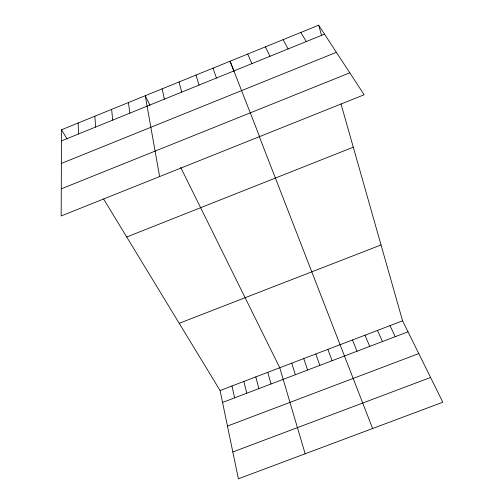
<?xml version="1.0" encoding="UTF-8"?>
<svg xmlns="http://www.w3.org/2000/svg" width="504" height="504" viewBox="0 0 504 504"><rect width="100%" height="100%" fill="white"/><g stroke="black" fill="none" stroke-linecap="round" stroke-linejoin="round"><path stroke-width="0.76" d="M61.501 129.767L61.179 215.951L364.146 94.765L318.654 25.2L61.501 129.767L67.101 138.972M61.456 140.906L324.519 34.165M61.375 163.435L336.389 52.315M61.28 188.843L349.801 72.834M126.712 237L353.285 147.193M179.197 323.303L381.043 244.957M220.084 390.531L402.583 320.84L442.821 402.217L238.386 478.8L220.084 390.531L103.654 199.08M222.554 402.444L408.007 331.815M227.455 426.069L418.767 353.575M232.823 451.975L430.58 377.464M300.844 32.445L306.293 41.561M283.084 39.665L288.118 48.938M150.003 105.33L145.246 95.716L159.617 176.576M180.703 167.423L279.752 367.744L305.153 453.789M265.369 46.866L269.993 56.29M390.014 325.641L395.231 336.678M377.464 330.435L382.479 341.536M247.703 54.054L251.912 63.624M364.94 335.217L369.753 346.38M352.441 339.986L357.046 351.219M259.56 136.603L230.082 61.217L233.976 71.259M372.607 428.52L259.094 136.061M327.877 349.366L332.086 360.732M315.813 353.978L319.826 365.4M213.028 68.153L216.436 78.019M303.773 358.571L307.585 370.062M291.753 363.164L295.369 374.711M196.018 75.071L199.036 85.082M318.654 25.2L321.634 35.696M340.994 103.887L402.583 320.84M267.775 372.317L271.007 383.991M255.818 376.885L258.861 388.615M179.052 81.969L181.679 92.125M243.886 381.44L246.739 393.233M231.972 385.988L234.631 397.845M162.131 88.849L164.367 99.149M128.413 102.558L129.887 113.142M111.617 109.387L112.713 120.11M94.872 116.197L95.584 127.058M78.164 122.995L78.498 133.995"/></g></svg>
